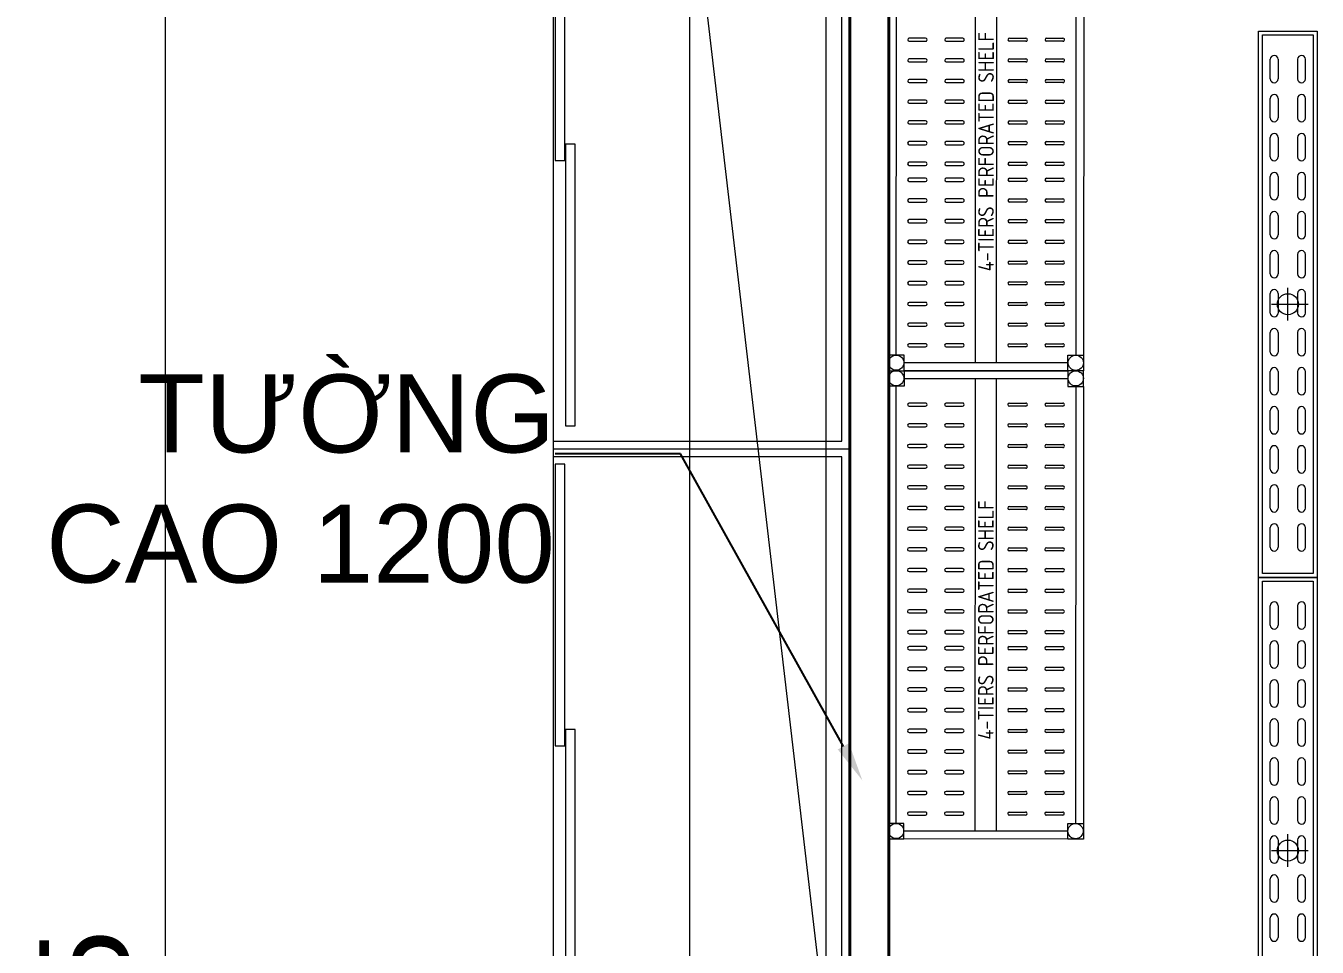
# Model space of a CAD drawing. Header units: millimetres. Extents: x 886808 to 1650903, y -1008069 to 230892.
# Drawn here: x 940357 to 943666, y -354784 to -352423 of the extents above; entities that cross this region are included whole.
import ezdxf
from ezdxf import colors
from ezdxf.entities.mleader import LeaderData, LeaderLine
from ezdxf.math import Vec2, Vec3

# ---------------------------------------------------------------- set-up
doc = ezdxf.new("R2010")
doc.units = ezdxf.units.MM
doc.layers.get('0').update_dxf_attribs({"lineweight": 0})
for name, color, linetype, lineweight in [('01- NET TUONG- 242', 242, 'Continuous', 40), ('A_Dim', 8, 'Continuous', 5), ('HACTH', 8, 'Continuous', 0), ('hatch', 250, 'Continuous', 0), ('I-FURN', 252, 'Continuous', 5)]:
    doc.layers.add(name, color=color, linetype=linetype, lineweight=lineweight)
doc.styles.add('ADP_HC_vni_HC', font='')
doc.styles.add('MtXpl_architxt_shx', font='architxt.shx')
doc.styles.add('TIÊU ĐỀ', font='arial.ttf', dxfattribs={"height": 230})
doc.styles.get('ADP_HC_vni_HC').set_extended_font_data('VNI-Helve-Condense')
doc.dimstyles.new('1-100', dxfattribs={"dimtxt": 230, "dimasz": 150, "dimexe": 150, "dimexo": 300, "dimgap": 90, "dimtad": 1, "dimdec": 0, "dimrnd": 5, "dimzin": 0, "dimtxsty": 'TIÊU ĐỀ', "dimblk": 'ARCHTICK', "dimcen": 100, "dimdle": 120, "dimclrd": 256, "dimclre": 256, "dimclrt": 2, "dimadec": 0, "dimazin": 0, "dimtfac": 1, "dimtdec": 0, "dimtix": 1, "dimtmove": 1, "dimatfit": 3, "dimldrblk": 'OPEN30', "dimfxl": 900, "dimtolj": 1, "dimtzin": 0, "dimlwd": 13, "dimlwe": 13, "dimarcsym": 1})

# ---------------------------------------------------------------- blocks, each defined once
blk = doc.blocks.new('BO TRI BEP')
at = {"layer": '01- NET TUONG- 242', "transparency": 33554636}
blk.add_lwpolyline([(7479.7, 21354.8), (7579.7, 21354.8), (7579.7, 27538.8), (7479.7, 27538.8)], close=True, dxfattribs=at)
blk = doc.blocks.new('A$C26DD556D')
at = {"layer": 'hatch', "transparency": 33554636, "extrusion": (0, 0, -1)}
for p, q in [((8598.8, 18177.9), (8598.8, 16678.1)), ((9358.8, 16678.1), (9358.8, 18177.9)), ((8598.8, 18157.9), (8598.8, 16698.1)), ((8603.8, 18139.7), (8603.8, 17417.5)), ((8628.8, 17417.5), (8628.8, 18139.7)), ((9338.8, 16698.1), (9338.8, 18157.9)), ((8655.7, 17459.5), (8630.7, 17459.5)), ((8630.7, 17459.5), (8630.7, 16737.4)), ((8655.7, 16737.4), (8655.7, 17459.5)), ((8603.8, 17417.5), (8628.8, 17417.5)), ((8630.7, 16737.4), (8655.7, 16737.4)), ((8598.8, 16698.1), (9338.8, 16698.1)), ((8598.8, 16678.1), (9358.8, 16678.1)), ((9358.8, 16677.7), (8598.8, 16677.7)), ((8598.8, 16677.7), (8598.8, 15177.9)), ((9338.8, 16657.7), (8598.8, 16657.7)), ((8598.8, 16657.7), (8598.8, 15197.9)), ((9338.8, 15197.9), (9338.8, 16657.7)), ((9358.8, 15177.9), (9358.8, 16677.7)), ((8628.8, 16639.4), (8603.8, 16639.4)), ((8603.8, 16639.4), (8603.8, 15917.3)), ((8628.8, 15917.3), (8628.8, 16639.4)), ((8655.7, 15959.3), (8630.7, 15959.3)), ((8630.7, 15959.3), (8630.7, 15237.2)), ((8655.7, 15237.2), (8655.7, 15959.3)), ((8603.8, 15917.3), (8628.8, 15917.3))]:
    blk.add_line(p, q, dxfattribs=at)
at = {"layer": 'hatch', "transparency": 33554636}
for p, q in [((8948.8, 18177.9), (8948.8, 15177.9)), ((8948.8, 18177.9), (9298.8, 15177.9)), ((9298.8, 15177.9), (9298.8, 18177.9)), ((9458.3, 16918.7), (9458.8, 18038.7)), ((9478.3, 16918.7), (9478.8, 18038.7)), ((9681.3, 16898.6), (9681.8, 18058.6)), ((9735.3, 16898.6), (9735.8, 18058.6)), ((9938.8, 18038.5), (9938.3, 16918.5)), ((9958.8, 18038.5), (9958.3, 16918.5)), ((10407, 16349), (10407, 17749)), ((10407, 17749), (10557, 17749)), ((10417, 16359), (10417, 17739)), ((10417, 17739), (10547, 17739)), ((10547, 17739), (10547, 16359)), ((10557, 17749), (10557, 16349)), ((9553.6, 17730.8), (9511.6, 17730.8)), ((9511.6, 17722.8), (9553.6, 17722.8)), ((9648.6, 17730.8), (9606.6, 17730.8)), ((9606.6, 17722.8), (9648.6, 17722.8)), ((9768.6, 17730.7), (9810.6, 17730.7)), ((9810.6, 17722.7), (9768.6, 17722.7)), ((9863.6, 17730.7), (9905.6, 17730.7)), ((9905.6, 17722.7), (9863.6, 17722.7)), ((9553.6, 17677.8), (9511.6, 17677.8)), ((9648.6, 17677.8), (9606.6, 17677.8)), ((9768.6, 17677.7), (9810.6, 17677.7)), ((9863.6, 17677.7), (9905.6, 17677.7)), ((10437, 17626.5), (10437, 17676.5)), ((10457, 17676.5), (10457, 17626.5)), ((10507, 17676.5), (10507, 17626.5)), ((10527, 17626.5), (10527, 17676.5)), ((9511.6, 17669.8), (9553.6, 17669.8)), ((9606.6, 17669.8), (9648.6, 17669.8)), ((9810.6, 17669.7), (9768.6, 17669.7)), ((9905.6, 17669.7), (9863.6, 17669.7)), ((9553.6, 17624.8), (9511.6, 17624.8)), ((9511.6, 17616.8), (9553.6, 17616.8)), ((9648.6, 17624.8), (9606.6, 17624.8)), ((9606.6, 17616.8), (9648.6, 17616.8)), ((9768.6, 17624.7), (9810.6, 17624.7)), ((9810.6, 17616.7), (9768.6, 17616.7)), ((9863.6, 17624.7), (9905.6, 17624.7)), ((9905.6, 17616.7), (9863.6, 17616.7)), ((10437, 17526.5), (10437, 17576.5)), ((10457, 17576.5), (10457, 17526.5)), ((10507, 17576.5), (10507, 17526.5)), ((10527, 17526.5), (10527, 17576.5)), ((9553.6, 17571.8), (9511.6, 17571.8)), ((9511.6, 17563.8), (9553.6, 17563.8)), ((9648.6, 17571.8), (9606.6, 17571.8)), ((9606.6, 17563.8), (9648.6, 17563.8)), ((9768.6, 17571.7), (9810.6, 17571.7)), ((9810.6, 17563.7), (9768.6, 17563.7)), ((9863.6, 17571.7), (9905.6, 17571.7)), ((9905.6, 17563.7), (9863.6, 17563.7)), ((9553.6, 17518.8), (9511.6, 17518.8)), ((9511.6, 17510.8), (9553.6, 17510.8)), ((9648.6, 17518.8), (9606.6, 17518.8)), ((9606.6, 17510.8), (9648.6, 17510.8)), ((9768.6, 17518.7), (9810.6, 17518.7)), ((9810.6, 17510.7), (9768.6, 17510.7)), ((9863.6, 17518.7), (9905.6, 17518.7)), ((9905.6, 17510.7), (9863.6, 17510.7)), ((10437, 17426.5), (10437, 17476.5)), ((10457, 17476.5), (10457, 17426.5)), ((10507, 17476.5), (10507, 17426.5)), ((10527, 17426.5), (10527, 17476.5)), ((9553.5, 17465.8), (9511.5, 17465.8)), ((9511.5, 17457.8), (9553.5, 17457.8)), ((9648.5, 17465.8), (9606.5, 17465.8)), ((9606.5, 17457.8), (9648.5, 17457.8)), ((9768.5, 17465.7), (9810.5, 17465.7)), ((9810.5, 17457.7), (9768.5, 17457.7)), ((9863.5, 17465.7), (9905.5, 17465.7)), ((9905.5, 17457.7), (9863.5, 17457.7)), ((9553.5, 17412.8), (9511.5, 17412.8)), ((9648.5, 17412.8), (9606.5, 17412.8)), ((9768.5, 17412.7), (9810.5, 17412.7)), ((9863.5, 17412.7), (9905.5, 17412.7)), ((9511.5, 17404.8), (9553.5, 17404.8)), ((9606.5, 17404.8), (9648.5, 17404.8)), ((9810.5, 17404.7), (9768.5, 17404.7)), ((9905.5, 17404.7), (9863.5, 17404.7)), ((10437, 17326.5), (10437, 17376.5)), ((10457, 17376.5), (10457, 17326.5)), ((10507, 17376.5), (10507, 17326.5)), ((10527, 17326.5), (10527, 17376.5)), ((9553.5, 17371.8), (9511.5, 17371.8)), ((9511.5, 17363.8), (9553.5, 17363.8)), ((9648.5, 17371.8), (9606.5, 17371.8)), ((9606.5, 17363.8), (9648.5, 17363.8)), ((9768.5, 17371.7), (9810.5, 17371.7)), ((9810.5, 17363.7), (9768.5, 17363.7)), ((9863.5, 17371.7), (9905.5, 17371.7)), ((9905.5, 17363.7), (9863.5, 17363.7)), ((9553.5, 17318.8), (9511.5, 17318.8)), ((9511.5, 17310.8), (9553.5, 17310.8)), ((9648.5, 17318.8), (9606.5, 17318.8)), ((9606.5, 17310.8), (9648.5, 17310.8)), ((9768.5, 17318.7), (9810.5, 17318.7)), ((9810.5, 17310.7), (9768.5, 17310.7)), ((9863.5, 17318.7), (9905.5, 17318.7)), ((9905.5, 17310.7), (9863.5, 17310.7)), ((10437, 17226.5), (10437, 17276.5)), ((10457, 17276.5), (10457, 17226.5)), ((10507, 17276.5), (10507, 17226.5)), ((10527, 17226.5), (10527, 17276.5)), ((9553.5, 17265.8), (9511.5, 17265.8)), ((9511.5, 17257.8), (9553.5, 17257.8)), ((9648.5, 17265.8), (9606.5, 17265.8)), ((9606.5, 17257.8), (9648.5, 17257.8)), ((9768.5, 17265.7), (9810.5, 17265.7)), ((9810.5, 17257.7), (9768.5, 17257.7)), ((9863.5, 17265.7), (9905.5, 17265.7)), ((9905.5, 17257.7), (9863.5, 17257.7)), ((9553.4, 17212.8), (9511.4, 17212.8)), ((9648.4, 17212.8), (9606.4, 17212.8)), ((9768.4, 17212.7), (9810.4, 17212.7)), ((9863.4, 17212.7), (9905.4, 17212.7)), ((9511.4, 17204.8), (9553.4, 17204.8)), ((9606.4, 17204.8), (9648.4, 17204.8)), ((9810.4, 17204.7), (9768.4, 17204.7)), ((9905.4, 17204.7), (9863.4, 17204.7)), ((10437, 17126.5), (10437, 17176.5)), ((10457, 17176.5), (10457, 17126.5)), ((10507, 17176.5), (10507, 17126.5)), ((10527, 17126.5), (10527, 17176.5)), ((9553.4, 17159.8), (9511.4, 17159.8)), ((9511.4, 17151.8), (9553.4, 17151.8)), ((9648.4, 17159.8), (9606.4, 17159.8)), ((9606.4, 17151.8), (9648.4, 17151.8)), ((9768.4, 17159.7), (9810.4, 17159.7)), ((9810.4, 17151.7), (9768.4, 17151.7)), ((9863.4, 17159.7), (9905.4, 17159.7)), ((9905.4, 17151.7), (9863.4, 17151.7)), ((9553.4, 17106.8), (9511.4, 17106.8)), ((9511.4, 17098.8), (9553.4, 17098.8)), ((9648.4, 17106.8), (9606.4, 17106.8)), ((9606.4, 17098.8), (9648.4, 17098.8)), ((9768.4, 17106.7), (9810.4, 17106.7)), ((9810.4, 17098.7), (9768.4, 17098.7)), ((9863.4, 17106.7), (9905.4, 17106.7)), ((9905.4, 17098.7), (9863.4, 17098.7)), ((10482, 17007.3), (10482, 17090.7)), ((9553.4, 17053.8), (9511.4, 17053.8)), ((9511.4, 17045.8), (9553.4, 17045.8)), ((9648.4, 17053.8), (9606.4, 17053.8)), ((9606.4, 17045.8), (9648.4, 17045.8)), ((9768.4, 17053.7), (9810.4, 17053.7)), ((9810.4, 17045.7), (9768.4, 17045.7)), ((9863.4, 17053.7), (9905.4, 17053.7)), ((9905.4, 17045.7), (9863.4, 17045.7)), ((10437, 17026.5), (10437, 17076.5)), ((10440.3, 17049), (10533.7, 17049)), ((10457, 17076.5), (10457, 17026.5)), ((10507, 17076.5), (10507, 17026.5)), ((10527, 17026.5), (10527, 17076.5)), ((9553.4, 17000.8), (9511.4, 17000.8)), ((9511.4, 16992.8), (9553.4, 16992.8)), ((9648.4, 17000.8), (9606.4, 17000.8)), ((9606.4, 16992.8), (9648.4, 16992.8)), ((9768.4, 17000.7), (9810.4, 17000.7)), ((9810.4, 16992.7), (9768.4, 16992.7)), ((9863.4, 17000.7), (9905.4, 17000.7)), ((9905.4, 16992.7), (9863.4, 16992.7)), ((9553.3, 16947.8), (9511.3, 16947.8)), ((9648.3, 16947.8), (9606.3, 16947.8)), ((9768.3, 16947.7), (9810.3, 16947.7)), ((9863.3, 16947.7), (9905.3, 16947.7)), ((10437, 16926.5), (10437, 16976.5)), ((10457, 16976.5), (10457, 16926.5)), ((10507, 16976.5), (10507, 16926.5)), ((10527, 16926.5), (10527, 16976.5)), ((9458.3, 16918.7), (9458.3, 16918.7)), ((9458.3, 16918.7), (9458.3, 16878.7)), ((9498.3, 16918.7), (9458.3, 16918.7)), ((9458.3, 16918.7), (9458.3, 16918.7)), ((9458.3, 16918.7), (9458.3, 16878.7)), ((9498.3, 16878.7), (9498.3, 16918.7)), ((9498.3, 16918.7), (9498.3, 16918.7)), ((9511.3, 16939.8), (9553.3, 16939.8)), ((9606.3, 16939.8), (9648.3, 16939.8)), ((9810.3, 16939.7), (9768.3, 16939.7)), ((9905.3, 16939.7), (9863.3, 16939.7)), ((9918.3, 16918.5), (9958.3, 16918.5)), ((9918.3, 16878.5), (9918.3, 16918.5)), ((9918.3, 16918.5), (9918.3, 16918.5)), ((9918.3, 16918.5), (9918.3, 16918.5)), ((9918.3, 16918.5), (9958.3, 16918.5)), ((9958.3, 16918.5), (9958.3, 16878.5)), ((9958.3, 16918.5), (9958.3, 16878.5)), ((9458.3, 16838.7), (9458.3, 16878.7)), ((9458.3, 16878.7), (9498.3, 16878.7)), ((9458.3, 16838.7), (9458.3, 16878.7)), ((9458.3, 16878.7), (9498.3, 16878.7)), ((9918.3, 16898.5), (9498.3, 16898.7)), ((9498.3, 16878.7), (9918.3, 16878.5)), ((9498.3, 16878.7), (9498.3, 16838.7)), ((9918.3, 16878.5), (9498.3, 16878.7)), ((9735.3, 16898.6), (9681.3, 16898.6)), ((9958.3, 16878.5), (9918.3, 16878.5)), ((9918.3, 16878.5), (9918.3, 16838.5)), ((9958.3, 16878.5), (9918.3, 16878.5)), ((9958.3, 16838.5), (9958.3, 16878.5)), ((9958.3, 16838.5), (9958.3, 16878.5)), ((9498.3, 16858.7), (9918.3, 16858.5)), ((9680.9, 15698.6), (9681.3, 16858.6)), ((9681.3, 16858.6), (9735.3, 16858.6)), ((9734.9, 15698.6), (9735.3, 16858.6)), ((10437, 16826.5), (10437, 16876.5)), ((10457, 16876.5), (10457, 16826.5)), ((10507, 16876.5), (10507, 16826.5)), ((10527, 16826.5), (10527, 16876.5)), ((9457.9, 15718.7), (9458.3, 16838.7)), ((9458.3, 16838.7), (9458.3, 16838.7)), ((9498.3, 16838.7), (9458.3, 16838.7)), ((9458.3, 16838.7), (9458.3, 16838.7)), ((9477.9, 15718.7), (9478.3, 16838.7)), ((9498.3, 16838.7), (9498.3, 16838.7)), ((9918.3, 16838.5), (9958.3, 16838.5)), ((9918.3, 16838.5), (9918.3, 16838.5)), ((9918.3, 16838.5), (9918.3, 16838.5)), ((9918.3, 16838.5), (9958.3, 16838.5)), ((9938.3, 16838.5), (9937.9, 15718.5)), ((9958.3, 16838.5), (9957.9, 15718.5)), ((9553.3, 16795.8), (9511.3, 16795.8)), ((9511.3, 16787.8), (9553.3, 16787.8)), ((9648.3, 16795.8), (9606.3, 16795.8)), ((9606.3, 16787.8), (9648.3, 16787.8)), ((9768.3, 16795.7), (9810.3, 16795.7)), ((9810.3, 16787.7), (9768.3, 16787.7)), ((9863.3, 16795.7), (9905.3, 16795.7)), ((9905.3, 16787.7), (9863.3, 16787.7)), ((10437, 16726.5), (10437, 16776.5)), ((10457, 16776.5), (10457, 16726.5)), ((10507, 16776.5), (10507, 16726.5)), ((10527, 16726.5), (10527, 16776.5)), ((9553.3, 16742.8), (9511.3, 16742.8)), ((9511.3, 16734.8), (9553.3, 16734.8)), ((9648.3, 16742.8), (9606.3, 16742.8)), ((9606.3, 16734.8), (9648.3, 16734.8)), ((9768.3, 16742.7), (9810.3, 16742.7)), ((9810.3, 16734.7), (9768.3, 16734.7)), ((9863.3, 16742.7), (9905.3, 16742.7)), ((9905.3, 16734.7), (9863.3, 16734.7)), ((9553.2, 16689.8), (9511.2, 16689.8)), ((9511.2, 16681.8), (9553.2, 16681.8)), ((9648.2, 16689.8), (9606.2, 16689.8)), ((9606.2, 16681.8), (9648.2, 16681.8)), ((9768.2, 16689.7), (9810.2, 16689.7)), ((9810.2, 16681.7), (9768.2, 16681.7)), ((9863.2, 16689.7), (9905.2, 16689.7)), ((9905.2, 16681.7), (9863.2, 16681.7)), ((10437, 16626.5), (10437, 16676.5)), ((10457, 16676.5), (10457, 16626.5)), ((10507, 16676.5), (10507, 16626.5)), ((10527, 16626.5), (10527, 16676.5)), ((9553.2, 16636.8), (9511.2, 16636.8)), ((9511.2, 16628.8), (9553.2, 16628.8)), ((9648.2, 16636.8), (9606.2, 16636.8)), ((9606.2, 16628.8), (9648.2, 16628.8)), ((9768.2, 16636.7), (9810.2, 16636.7)), ((9810.2, 16628.7), (9768.2, 16628.7)), ((9863.2, 16636.7), (9905.2, 16636.7)), ((9905.2, 16628.7), (9863.2, 16628.7)), ((9553.2, 16583.8), (9511.2, 16583.8)), ((9648.2, 16583.8), (9606.2, 16583.8)), ((9768.2, 16583.7), (9810.2, 16583.7)), ((9863.2, 16583.7), (9905.2, 16583.7)), ((9511.2, 16575.8), (9553.2, 16575.8)), ((9606.2, 16575.8), (9648.2, 16575.8)), ((9810.2, 16575.7), (9768.2, 16575.7)), ((9905.2, 16575.7), (9863.2, 16575.7)), ((10437, 16526.5), (10437, 16576.5)), ((10457, 16576.5), (10457, 16526.5)), ((10507, 16576.5), (10507, 16526.5)), ((10527, 16526.5), (10527, 16576.5)), ((9553.2, 16530.8), (9511.2, 16530.8)), ((9511.2, 16522.8), (9553.2, 16522.8)), ((9648.2, 16530.8), (9606.2, 16530.8)), ((9606.2, 16522.8), (9648.2, 16522.8)), ((9768.2, 16530.7), (9810.2, 16530.7)), ((9810.2, 16522.7), (9768.2, 16522.7)), ((9863.2, 16530.7), (9905.2, 16530.7)), ((9905.2, 16522.7), (9863.2, 16522.7)), ((9553.2, 16477.8), (9511.2, 16477.8)), ((9511.2, 16469.8), (9553.2, 16469.8)), ((9648.2, 16477.8), (9606.2, 16477.8)), ((9606.2, 16469.8), (9648.2, 16469.8)), ((9768.2, 16477.7), (9810.2, 16477.7)), ((9810.2, 16469.7), (9768.2, 16469.7)), ((9863.2, 16477.7), (9905.2, 16477.7)), ((9905.2, 16469.7), (9863.2, 16469.7)), ((10437, 16426.5), (10437, 16476.5)), ((10457, 16476.5), (10457, 16426.5)), ((10507, 16476.5), (10507, 16426.5)), ((10527, 16426.5), (10527, 16476.5)), ((9553.1, 16424.8), (9511.1, 16424.8)), ((9511.1, 16416.8), (9553.1, 16416.8)), ((9648.1, 16424.8), (9606.1, 16424.8)), ((9606.1, 16416.8), (9648.1, 16416.8)), ((9768.1, 16424.7), (9810.1, 16424.7)), ((9810.1, 16416.7), (9768.1, 16416.7)), ((9863.1, 16424.7), (9905.1, 16424.7)), ((9905.1, 16416.7), (9863.1, 16416.7)), ((9553.1, 16371.8), (9511.1, 16371.8)), ((9511.1, 16363.8), (9553.1, 16363.8)), ((9648.1, 16371.8), (9606.1, 16371.8)), ((9606.1, 16363.8), (9648.1, 16363.8)), ((9768.1, 16371.7), (9810.1, 16371.7)), ((9810.1, 16363.7), (9768.1, 16363.7)), ((9863.1, 16371.7), (9905.1, 16371.7)), ((9905.1, 16363.7), (9863.1, 16363.7)), ((10547, 16359), (10417, 16359)), ((9553.1, 16318.8), (9511.1, 16318.8)), ((9648.1, 16318.8), (9606.1, 16318.8)), ((9768.1, 16318.7), (9810.1, 16318.7)), ((9863.1, 16318.7), (9905.1, 16318.7)), ((10407, 14949), (10407, 16349)), ((10407, 16349), (10557, 16349)), ((10557, 16349), (10407, 16349)), ((10417, 14959), (10417, 16339)), ((10417, 16339), (10547, 16339)), ((10547, 16339), (10547, 14959)), ((10557, 16349), (10557, 14949)), ((9511.1, 16310.8), (9553.1, 16310.8)), ((9606.1, 16310.8), (9648.1, 16310.8)), ((9810.1, 16310.7), (9768.1, 16310.7)), ((9905.1, 16310.7), (9863.1, 16310.7)), ((9553.1, 16265.8), (9511.1, 16265.8)), ((9511.1, 16257.8), (9553.1, 16257.8)), ((9648.1, 16265.8), (9606.1, 16265.8)), ((9606.1, 16257.8), (9648.1, 16257.8)), ((9768.1, 16265.7), (9810.1, 16265.7)), ((9810.1, 16257.7), (9768.1, 16257.7)), ((9863.1, 16265.7), (9905.1, 16265.7)), ((9905.1, 16257.7), (9863.1, 16257.7)), ((10437, 16226.5), (10437, 16276.5)), ((10457, 16276.5), (10457, 16226.5)), ((10507, 16276.5), (10507, 16226.5)), ((10527, 16226.5), (10527, 16276.5)), ((9553.1, 16212.8), (9511.1, 16212.8)), ((9511.1, 16204.8), (9553.1, 16204.8)), ((9648.1, 16212.8), (9606.1, 16212.8)), ((9606.1, 16204.8), (9648.1, 16204.8)), ((9768.1, 16212.7), (9810.1, 16212.7)), ((9810.1, 16204.7), (9768.1, 16204.7)), ((9863.1, 16212.7), (9905.1, 16212.7)), ((9905.1, 16204.7), (9863.1, 16204.7)), ((9553, 16171.8), (9511, 16171.8)), ((9511, 16163.8), (9553, 16163.8)), ((9648, 16171.8), (9606, 16171.8)), ((9606, 16163.8), (9648, 16163.8)), ((9768, 16171.7), (9810, 16171.7)), ((9810, 16163.7), (9768, 16163.7)), ((9863, 16171.7), (9905, 16171.7)), ((9905, 16163.7), (9863, 16163.7)), ((10437, 16126.5), (10437, 16176.5)), ((10457, 16176.5), (10457, 16126.5)), ((10507, 16176.5), (10507, 16126.5)), ((10527, 16126.5), (10527, 16176.5)), ((9553, 16118.8), (9511, 16118.8)), ((9648, 16118.8), (9606, 16118.8)), ((9768, 16118.7), (9810, 16118.7)), ((9863, 16118.7), (9905, 16118.7)), ((9511, 16110.8), (9553, 16110.8)), ((9606, 16110.8), (9648, 16110.8)), ((9810, 16110.7), (9768, 16110.7)), ((9905, 16110.7), (9863, 16110.7)), ((9553, 16065.8), (9511, 16065.8)), ((9511, 16057.8), (9553, 16057.8)), ((9648, 16065.8), (9606, 16065.8)), ((9606, 16057.8), (9648, 16057.8)), ((9768, 16065.7), (9810, 16065.7)), ((9810, 16057.7), (9768, 16057.7)), ((9863, 16065.7), (9905, 16065.7)), ((9905, 16057.7), (9863, 16057.7)), ((10437, 16026.5), (10437, 16076.5)), ((10457, 16076.5), (10457, 16026.5)), ((10507, 16076.5), (10507, 16026.5)), ((10527, 16026.5), (10527, 16076.5)), ((9553, 16012.8), (9511, 16012.8)), ((9511, 16004.8), (9553, 16004.8)), ((9648, 16012.8), (9606, 16012.8)), ((9606, 16004.8), (9648, 16004.8)), ((9768, 16012.7), (9810, 16012.7)), ((9810, 16004.7), (9768, 16004.7)), ((9863, 16012.7), (9905, 16012.7)), ((9905, 16004.7), (9863, 16004.7)), ((9553, 15959.8), (9511, 15959.8)), ((9648, 15959.8), (9606, 15959.8)), ((9768, 15959.7), (9810, 15959.7)), ((9863, 15959.7), (9905, 15959.7)), ((10437, 15926.5), (10437, 15976.5)), ((10457, 15976.5), (10457, 15926.5)), ((10507, 15976.5), (10507, 15926.5)), ((10527, 15926.5), (10527, 15976.5)), ((9511, 15951.8), (9553, 15951.8)), ((9606, 15951.8), (9648, 15951.8)), ((9810, 15951.7), (9768, 15951.7)), ((9905, 15951.7), (9863, 15951.7)), ((9552.9, 15906.8), (9510.9, 15906.8)), ((9510.9, 15898.8), (9552.9, 15898.8)), ((9647.9, 15906.8), (9605.9, 15906.8)), ((9605.9, 15898.8), (9647.9, 15898.8)), ((9767.9, 15906.7), (9809.9, 15906.7)), ((9809.9, 15898.7), (9767.9, 15898.7)), ((9862.9, 15906.7), (9904.9, 15906.7)), ((9904.9, 15898.7), (9862.9, 15898.7)), ((9552.9, 15853.8), (9510.9, 15853.8)), ((9647.9, 15853.8), (9605.9, 15853.8)), ((9767.9, 15853.7), (9809.9, 15853.7)), ((9862.9, 15853.7), (9904.9, 15853.7)), ((10437, 15826.5), (10437, 15876.5)), ((10457, 15876.5), (10457, 15826.5)), ((10507, 15876.5), (10507, 15826.5)), ((10527, 15826.5), (10527, 15876.5)), ((9510.9, 15845.8), (9552.9, 15845.8)), ((9605.9, 15845.8), (9647.9, 15845.8)), ((9809.9, 15845.7), (9767.9, 15845.7)), ((9904.9, 15845.7), (9862.9, 15845.7)), ((9552.9, 15800.8), (9510.9, 15800.8)), ((9510.9, 15792.8), (9552.9, 15792.8)), ((9647.9, 15800.8), (9605.9, 15800.8)), ((9605.9, 15792.8), (9647.9, 15792.8)), ((9767.9, 15800.7), (9809.9, 15800.7)), ((9809.9, 15792.7), (9767.9, 15792.7)), ((9862.9, 15800.7), (9904.9, 15800.7)), ((9904.9, 15792.7), (9862.9, 15792.7)), ((10437, 15726.5), (10437, 15776.5)), ((10457, 15776.5), (10457, 15726.5)), ((10507, 15776.5), (10507, 15726.5)), ((10527, 15726.5), (10527, 15776.5)), ((9552.9, 15747.8), (9510.9, 15747.8)), ((9510.9, 15739.8), (9552.9, 15739.8)), ((9647.9, 15747.8), (9605.9, 15747.8)), ((9605.9, 15739.8), (9647.9, 15739.8)), ((9767.9, 15747.7), (9809.9, 15747.7)), ((9809.9, 15739.7), (9767.9, 15739.7)), ((9862.9, 15747.7), (9904.9, 15747.7)), ((9904.9, 15739.7), (9862.9, 15739.7)), ((9457.9, 15718.7), (9457.8, 15678.7)), ((9457.9, 15718.7), (9457.8, 15678.7)), ((9457.9, 15718.7), (9457.9, 15718.7)), ((9497.9, 15718.7), (9457.9, 15718.7)), ((9457.9, 15718.7), (9457.9, 15718.7)), ((9497.8, 15678.7), (9497.9, 15718.7)), ((9497.9, 15718.7), (9497.9, 15718.7)), ((9917.9, 15698.5), (9497.9, 15698.7)), ((9734.9, 15698.6), (9680.9, 15698.6)), ((9917.8, 15678.5), (9917.9, 15718.5)), ((9917.9, 15718.5), (9957.9, 15718.5)), ((9917.9, 15718.5), (9917.9, 15718.5)), ((9917.9, 15718.5), (9917.9, 15718.5)), ((9917.9, 15718.5), (9957.9, 15718.5)), ((9957.9, 15718.5), (9957.8, 15678.5)), ((9957.9, 15718.5), (9957.8, 15678.5)), ((10482, 15607.3), (10482, 15690.7)), ((9457.8, 15678.7), (9497.8, 15678.7)), ((9917.8, 15678.5), (9497.8, 15678.7)), ((9957.8, 15678.5), (9917.8, 15678.5)), ((10437, 15626.5), (10437, 15676.5)), ((10457, 15676.5), (10457, 15626.5)), ((10507, 15676.5), (10507, 15626.5)), ((10527, 15626.5), (10527, 15676.5)), ((10440.3, 15649), (10533.7, 15649)), ((10437, 15526.5), (10437, 15576.5)), ((10457, 15576.5), (10457, 15526.5)), ((10507, 15576.5), (10507, 15526.5)), ((10527, 15526.5), (10527, 15576.5)), ((10437, 15426.5), (10437, 15476.5)), ((10457, 15476.5), (10457, 15426.5)), ((10507, 15476.5), (10507, 15426.5)), ((10527, 15426.5), (10527, 15476.5))]:
    blk.add_line(p, q, dxfattribs=at)
for centre, radius in [((10482, 17049), 27), ((9478.3, 16899.2), 19.5), ((9938.3, 16899), 19.5), ((9478.3, 16859.2), 19.5), ((9938.3, 16859), 19.5), ((9477.9, 15699.2), 19.5), ((9937.9, 15699), 19.5), ((10482, 15649), 27)]:
    blk.add_circle(centre, radius, dxfattribs=at)
for centre, radius, start, end in [((9511.6, 17726.8), 4, 89.9777, 269.9777), ((9553.6, 17726.8), 4, 269.9777, 89.9777), ((9606.6, 17726.8), 4, 89.9777, 269.9777), ((9648.6, 17726.8), 4, 269.9777, 89.9777), ((9768.6, 17726.7), 4, 89.9777, 269.9777), ((9810.6, 17726.7), 4, 269.9777, 89.9777), ((9863.6, 17726.7), 4, 89.9777, 269.9777), ((9905.6, 17726.7), 4, 269.9777, 89.9777), ((9511.6, 17673.8), 4, 89.9777, 269.9777), ((9553.6, 17673.8), 4, 269.9777, 89.9777), ((9606.6, 17673.8), 4, 89.9777, 269.9777), ((9648.6, 17673.8), 4, 269.9777, 89.9777), ((9768.6, 17673.7), 4, 89.9777, 269.9777), ((9810.6, 17673.7), 4, 269.9777, 89.9777), ((9863.6, 17673.7), 4, 89.9777, 269.9777), ((9905.6, 17673.7), 4, 269.9777, 89.9777), ((10447, 17676.5), 10, 0, 180), ((10517, 17676.5), 10, 0, 180), ((9511.6, 17620.8), 4, 89.9777, 269.9777), ((9553.6, 17620.8), 4, 269.9777, 89.9777), ((9606.6, 17620.8), 4, 89.9777, 269.9777), ((9648.6, 17620.8), 4, 269.9777, 89.9777), ((9768.6, 17620.7), 4, 89.9777, 269.9777), ((9810.6, 17620.7), 4, 269.9777, 89.9777), ((9863.6, 17620.7), 4, 89.9777, 269.9777), ((9905.6, 17620.7), 4, 269.9777, 89.9777), ((10447, 17626.5), 10, 180, 0), ((10517, 17626.5), 10, 180, 0), ((10447, 17576.5), 10, 0, 180), ((10517, 17576.5), 10, 0, 180), ((9511.6, 17567.8), 4, 89.9777, 269.9777), ((9553.6, 17567.8), 4, 269.9777, 89.9777), ((9606.6, 17567.8), 4, 89.9777, 269.9777), ((9648.6, 17567.8), 4, 269.9777, 89.9777), ((9768.6, 17567.7), 4, 89.9777, 269.9777), ((9810.6, 17567.7), 4, 269.9777, 89.9777), ((9863.6, 17567.7), 4, 89.9777, 269.9777), ((9905.6, 17567.7), 4, 269.9777, 89.9777), ((9511.6, 17514.8), 4, 89.9777, 269.9777), ((9553.6, 17514.8), 4, 269.9777, 89.9777), ((9606.6, 17514.8), 4, 89.9777, 269.9777), ((9648.6, 17514.8), 4, 269.9777, 89.9777), ((9768.6, 17514.7), 4, 89.9777, 269.9777), ((9810.6, 17514.7), 4, 269.9777, 89.9777), ((9863.6, 17514.7), 4, 89.9777, 269.9777), ((9905.6, 17514.7), 4, 269.9777, 89.9777), ((10447, 17526.5), 10, 180, 0), ((10517, 17526.5), 10, 180, 0), ((10447, 17476.5), 10, 0, 180), ((10517, 17476.5), 10, 0, 180), ((9511.5, 17461.8), 4, 89.9777, 269.9777), ((9553.5, 17461.8), 4, 269.9777, 89.9777), ((9606.5, 17461.8), 4, 89.9777, 269.9777), ((9648.5, 17461.8), 4, 269.9777, 89.9777), ((9768.5, 17461.7), 4, 89.9777, 269.9777), ((9810.5, 17461.7), 4, 269.9777, 89.9777), ((9863.5, 17461.7), 4, 89.9777, 269.9777), ((9905.5, 17461.7), 4, 269.9777, 89.9777), ((9511.5, 17408.8), 4, 89.9777, 269.9777), ((9553.5, 17408.8), 4, 269.9777, 89.9777), ((9606.5, 17408.8), 4, 89.9777, 269.9777), ((9648.5, 17408.8), 4, 269.9777, 89.9777), ((9768.5, 17408.7), 4, 89.9777, 269.9777), ((9810.5, 17408.7), 4, 269.9777, 89.9777), ((9863.5, 17408.7), 4, 89.9777, 269.9777), ((9905.5, 17408.7), 4, 269.9777, 89.9777), ((10447, 17426.5), 10, 180, 0), ((10517, 17426.5), 10, 180, 0), ((10447, 17376.5), 10, 0, 180), ((10517, 17376.5), 10, 0, 180), ((9511.5, 17367.8), 4, 89.9777, 269.9777), ((9553.5, 17367.8), 4, 269.9777, 89.9777), ((9606.5, 17367.8), 4, 89.9777, 269.9777), ((9648.5, 17367.8), 4, 269.9777, 89.9777), ((9768.5, 17367.7), 4, 89.9777, 269.9777), ((9810.5, 17367.7), 4, 269.9777, 89.9777), ((9863.5, 17367.7), 4, 89.9777, 269.9777), ((9905.5, 17367.7), 4, 269.9777, 89.9777), ((9511.5, 17314.8), 4, 89.9777, 269.9777), ((9553.5, 17314.8), 4, 269.9777, 89.9777), ((9606.5, 17314.8), 4, 89.9777, 269.9777), ((9648.5, 17314.8), 4, 269.9777, 89.9777), ((9768.5, 17314.7), 4, 89.9777, 269.9777), ((9810.5, 17314.7), 4, 269.9777, 89.9777), ((9863.5, 17314.7), 4, 89.9777, 269.9777), ((9905.5, 17314.7), 4, 269.9777, 89.9777), ((10447, 17326.5), 10, 180, 0), ((10517, 17326.5), 10, 180, 0), ((10447, 17276.5), 10, 0, 180), ((10517, 17276.5), 10, 0, 180), ((9511.5, 17261.8), 4, 89.9777, 269.9777), ((9553.5, 17261.8), 4, 269.9777, 89.9777), ((9606.5, 17261.8), 4, 89.9777, 269.9777), ((9648.5, 17261.8), 4, 269.9777, 89.9777), ((9768.5, 17261.7), 4, 89.9777, 269.9777), ((9810.5, 17261.7), 4, 269.9777, 89.9777), ((9863.5, 17261.7), 4, 89.9777, 269.9777), ((9905.5, 17261.7), 4, 269.9777, 89.9777), ((9511.4, 17208.8), 4, 89.9777, 269.9777), ((9553.4, 17208.8), 4, 269.9777, 89.9777), ((9606.4, 17208.8), 4, 89.9777, 269.9777), ((9648.4, 17208.8), 4, 269.9777, 89.9777), ((9768.4, 17208.7), 4, 89.9777, 269.9777), ((9810.4, 17208.7), 4, 269.9777, 89.9777), ((9863.4, 17208.7), 4, 89.9777, 269.9777), ((9905.4, 17208.7), 4, 269.9777, 89.9777), ((10447, 17226.5), 10, 180, 0), ((10517, 17226.5), 10, 180, 0), ((10447, 17176.5), 10, 0, 180), ((10517, 17176.5), 10, 0, 180), ((9511.4, 17155.8), 4, 89.9777, 269.9777), ((9553.4, 17155.8), 4, 269.9777, 89.9777), ((9606.4, 17155.8), 4, 89.9777, 269.9777), ((9648.4, 17155.8), 4, 269.9777, 89.9777), ((9768.4, 17155.7), 4, 89.9777, 269.9777), ((9810.4, 17155.7), 4, 269.9777, 89.9777), ((9863.4, 17155.7), 4, 89.9777, 269.9777), ((9905.4, 17155.7), 4, 269.9777, 89.9777), ((10447, 17126.5), 10, 180, 0), ((10517, 17126.5), 10, 180, 0), ((9511.4, 17102.8), 4, 89.9777, 269.9777), ((9553.4, 17102.8), 4, 269.9777, 89.9777), ((9606.4, 17102.8), 4, 89.9777, 269.9777), ((9648.4, 17102.8), 4, 269.9777, 89.9777), ((9768.4, 17102.7), 4, 89.9777, 269.9777), ((9810.4, 17102.7), 4, 269.9777, 89.9777), ((9863.4, 17102.7), 4, 89.9777, 269.9777), ((9905.4, 17102.7), 4, 269.9777, 89.9777), ((10447, 17076.5), 10, 0, 180), ((10517, 17076.5), 10, 0, 180), ((9511.4, 17049.8), 4, 89.9777, 269.9777), ((9553.4, 17049.8), 4, 269.9777, 89.9777), ((9606.4, 17049.8), 4, 89.9777, 269.9777), ((9648.4, 17049.8), 4, 269.9777, 89.9777), ((9768.4, 17049.7), 4, 89.9777, 269.9777), ((9810.4, 17049.7), 4, 269.9777, 89.9777), ((9863.4, 17049.7), 4, 89.9777, 269.9777), ((9905.4, 17049.7), 4, 269.9777, 89.9777), ((10447, 17026.5), 10, 180, 0), ((10517, 17026.5), 10, 180, 0), ((9511.4, 16996.8), 4, 89.9777, 269.9777), ((9553.4, 16996.8), 4, 269.9777, 89.9777), ((9606.4, 16996.8), 4, 89.9777, 269.9777), ((9648.4, 16996.8), 4, 269.9777, 89.9777), ((9768.4, 16996.7), 4, 89.9777, 269.9777), ((9810.4, 16996.7), 4, 269.9777, 89.9777), ((9863.4, 16996.7), 4, 89.9777, 269.9777), ((9905.4, 16996.7), 4, 269.9777, 89.9777), ((10447, 16976.5), 10, 0, 180), ((10517, 16976.5), 10, 0, 180), ((9511.3, 16943.8), 4, 89.9777, 269.9777), ((9553.3, 16943.8), 4, 269.9777, 89.9777), ((9606.3, 16943.8), 4, 89.9777, 269.9777), ((9648.3, 16943.8), 4, 269.9777, 89.9777), ((9768.3, 16943.7), 4, 89.9777, 269.9777), ((9810.3, 16943.7), 4, 269.9777, 89.9777), ((9863.3, 16943.7), 4, 89.9777, 269.9777), ((9905.3, 16943.7), 4, 269.9777, 89.9777), ((10447, 16926.5), 10, 180, 0), ((10517, 16926.5), 10, 180, 0), ((10447, 16876.5), 10, 0, 180), ((10517, 16876.5), 10, 0, 180), ((10447, 16826.5), 10, 180, 0), ((10517, 16826.5), 10, 180, 0), ((9511.3, 16791.8), 4, 89.9777, 269.9777), ((9553.3, 16791.8), 4, 269.9777, 89.9777), ((9606.3, 16791.8), 4, 89.9777, 269.9777), ((9648.3, 16791.8), 4, 269.9777, 89.9777), ((9768.3, 16791.7), 4, 89.9777, 269.9777), ((9810.3, 16791.7), 4, 269.9777, 89.9777), ((9863.3, 16791.7), 4, 89.9777, 269.9777), ((9905.3, 16791.7), 4, 269.9777, 89.9777), ((10447, 16776.5), 10, 0, 180), ((10517, 16776.5), 10, 0, 180), ((9511.3, 16738.8), 4, 89.9777, 269.9777), ((9553.3, 16738.8), 4, 269.9777, 89.9777), ((9606.3, 16738.8), 4, 89.9777, 269.9777), ((9648.3, 16738.8), 4, 269.9777, 89.9777), ((9768.3, 16738.7), 4, 89.9777, 269.9777), ((9810.3, 16738.7), 4, 269.9777, 89.9777), ((9863.3, 16738.7), 4, 89.9777, 269.9777), ((9905.3, 16738.7), 4, 269.9777, 89.9777), ((10447, 16726.5), 10, 180, 0), ((10517, 16726.5), 10, 180, 0), ((9511.2, 16685.8), 4, 89.9777, 269.9777), ((9553.2, 16685.8), 4, 269.9777, 89.9777), ((9606.2, 16685.8), 4, 89.9777, 269.9777), ((9648.2, 16685.8), 4, 269.9777, 89.9777), ((9768.2, 16685.7), 4, 89.9777, 269.9777), ((9810.2, 16685.7), 4, 269.9777, 89.9777), ((9863.2, 16685.7), 4, 89.9777, 269.9777), ((9905.2, 16685.7), 4, 269.9777, 89.9777), ((10447, 16676.5), 10, 0, 180), ((10517, 16676.5), 10, 0, 180), ((9511.2, 16632.8), 4, 89.9777, 269.9777), ((9553.2, 16632.8), 4, 269.9777, 89.9777), ((9606.2, 16632.8), 4, 89.9777, 269.9777), ((9648.2, 16632.8), 4, 269.9777, 89.9777), ((9768.2, 16632.7), 4, 89.9777, 269.9777), ((9810.2, 16632.7), 4, 269.9777, 89.9777), ((9863.2, 16632.7), 4, 89.9777, 269.9777), ((9905.2, 16632.7), 4, 269.9777, 89.9777), ((10447, 16626.5), 10, 180, 0), ((10517, 16626.5), 10, 180, 0), ((9511.2, 16579.8), 4, 89.9777, 269.9777), ((9553.2, 16579.8), 4, 269.9777, 89.9777), ((9606.2, 16579.8), 4, 89.9777, 269.9777), ((9648.2, 16579.8), 4, 269.9777, 89.9777), ((9768.2, 16579.7), 4, 89.9777, 269.9777), ((9810.2, 16579.7), 4, 269.9777, 89.9777), ((9863.2, 16579.7), 4, 89.9777, 269.9777), ((9905.2, 16579.7), 4, 269.9777, 89.9777), ((10447, 16576.5), 10, 0, 180), ((10517, 16576.5), 10, 0, 180), ((9511.2, 16526.8), 4, 89.9777, 269.9777), ((9553.2, 16526.8), 4, 269.9777, 89.9777), ((9606.2, 16526.8), 4, 89.9777, 269.9777), ((9648.2, 16526.8), 4, 269.9777, 89.9777), ((9768.2, 16526.7), 4, 89.9777, 269.9777), ((9810.2, 16526.7), 4, 269.9777, 89.9777), ((9863.2, 16526.7), 4, 89.9777, 269.9777), ((9905.2, 16526.7), 4, 269.9777, 89.9777), ((10447, 16526.5), 10, 180, 0), ((10517, 16526.5), 10, 180, 0), ((10447, 16476.5), 10, 0, 180), ((10517, 16476.5), 10, 0, 180), ((9511.2, 16473.8), 4, 89.9777, 269.9777), ((9553.2, 16473.8), 4, 269.9777, 89.9777), ((9606.2, 16473.8), 4, 89.9777, 269.9777), ((9648.2, 16473.8), 4, 269.9777, 89.9777), ((9768.2, 16473.7), 4, 89.9777, 269.9777), ((9810.2, 16473.7), 4, 269.9777, 89.9777), ((9863.2, 16473.7), 4, 89.9777, 269.9777), ((9905.2, 16473.7), 4, 269.9777, 89.9777), ((9511.1, 16420.8), 4, 89.9777, 269.9777), ((9553.1, 16420.8), 4, 269.9777, 89.9777), ((9606.1, 16420.8), 4, 89.9777, 269.9777), ((9648.1, 16420.8), 4, 269.9777, 89.9777), ((9768.1, 16420.7), 4, 89.9777, 269.9777), ((9810.1, 16420.7), 4, 269.9777, 89.9777), ((9863.1, 16420.7), 4, 89.9777, 269.9777), ((9905.1, 16420.7), 4, 269.9777, 89.9777), ((10447, 16426.5), 10, 180, 0), ((10517, 16426.5), 10, 180, 0), ((9511.1, 16367.8), 4, 89.9777, 269.9777), ((9553.1, 16367.8), 4, 269.9777, 89.9777), ((9606.1, 16367.8), 4, 89.9777, 269.9777), ((9648.1, 16367.8), 4, 269.9777, 89.9777), ((9768.1, 16367.7), 4, 89.9777, 269.9777), ((9810.1, 16367.7), 4, 269.9777, 89.9777), ((9863.1, 16367.7), 4, 89.9777, 269.9777), ((9905.1, 16367.7), 4, 269.9777, 89.9777), ((9511.1, 16314.8), 4, 89.9777, 269.9777), ((9553.1, 16314.8), 4, 269.9777, 89.9777), ((9606.1, 16314.8), 4, 89.9777, 269.9777), ((9648.1, 16314.8), 4, 269.9777, 89.9777), ((9768.1, 16314.7), 4, 89.9777, 269.9777), ((9810.1, 16314.7), 4, 269.9777, 89.9777), ((9863.1, 16314.7), 4, 89.9777, 269.9777), ((9905.1, 16314.7), 4, 269.9777, 89.9777), ((10447, 16276.5), 10, 0, 180), ((10517, 16276.5), 10, 0, 180), ((9511.1, 16261.8), 4, 89.9777, 269.9777), ((9553.1, 16261.8), 4, 269.9777, 89.9777), ((9606.1, 16261.8), 4, 89.9777, 269.9777), ((9648.1, 16261.8), 4, 269.9777, 89.9777), ((9768.1, 16261.7), 4, 89.9777, 269.9777), ((9810.1, 16261.7), 4, 269.9777, 89.9777), ((9863.1, 16261.7), 4, 89.9777, 269.9777), ((9905.1, 16261.7), 4, 269.9777, 89.9777), ((10447, 16226.5), 10, 180, 0), ((10517, 16226.5), 10, 180, 0), ((9511.1, 16208.8), 4, 89.9777, 269.9777), ((9553.1, 16208.8), 4, 269.9777, 89.9777), ((9606.1, 16208.8), 4, 89.9777, 269.9777), ((9648.1, 16208.8), 4, 269.9777, 89.9777), ((9768.1, 16208.7), 4, 89.9777, 269.9777), ((9810.1, 16208.7), 4, 269.9777, 89.9777), ((9863.1, 16208.7), 4, 89.9777, 269.9777), ((9905.1, 16208.7), 4, 269.9777, 89.9777), ((10447, 16176.5), 10, 0, 180), ((10517, 16176.5), 10, 0, 180), ((9511, 16167.8), 4, 89.9777, 269.9777), ((9553, 16167.8), 4, 269.9777, 89.9777), ((9606, 16167.8), 4, 89.9777, 269.9777), ((9648, 16167.8), 4, 269.9777, 89.9777), ((9768, 16167.7), 4, 89.9777, 269.9777), ((9810, 16167.7), 4, 269.9777, 89.9777), ((9863, 16167.7), 4, 89.9777, 269.9777), ((9905, 16167.7), 4, 269.9777, 89.9777), ((9511, 16114.8), 4, 89.9777, 269.9777), ((9553, 16114.8), 4, 269.9777, 89.9777), ((9606, 16114.8), 4, 89.9777, 269.9777), ((9648, 16114.8), 4, 269.9777, 89.9777), ((9768, 16114.7), 4, 89.9777, 269.9777), ((9810, 16114.7), 4, 269.9777, 89.9777), ((9863, 16114.7), 4, 89.9777, 269.9777), ((9905, 16114.7), 4, 269.9777, 89.9777), ((10447, 16126.5), 10, 180, 0), ((10517, 16126.5), 10, 180, 0), ((10447, 16076.5), 10, 0, 180), ((10517, 16076.5), 10, 0, 180), ((9511, 16061.8), 4, 89.9777, 269.9777), ((9553, 16061.8), 4, 269.9777, 89.9777), ((9606, 16061.8), 4, 89.9777, 269.9777), ((9648, 16061.8), 4, 269.9777, 89.9777), ((9768, 16061.7), 4, 89.9777, 269.9777), ((9810, 16061.7), 4, 269.9777, 89.9777), ((9863, 16061.7), 4, 89.9777, 269.9777), ((9905, 16061.7), 4, 269.9777, 89.9777), ((10447, 16026.5), 10, 180, 0), ((10517, 16026.5), 10, 180, 0), ((9511, 16008.8), 4, 89.9777, 269.9777), ((9553, 16008.8), 4, 269.9777, 89.9777), ((9606, 16008.8), 4, 89.9777, 269.9777), ((9648, 16008.8), 4, 269.9777, 89.9777), ((9768, 16008.7), 4, 89.9777, 269.9777), ((9810, 16008.7), 4, 269.9777, 89.9777), ((9863, 16008.7), 4, 89.9777, 269.9777), ((9905, 16008.7), 4, 269.9777, 89.9777), ((10447, 15976.5), 10, 0, 180), ((10517, 15976.5), 10, 0, 180), ((9511, 15955.8), 4, 89.9777, 269.9777), ((9553, 15955.8), 4, 269.9777, 89.9777), ((9606, 15955.8), 4, 89.9777, 269.9777), ((9648, 15955.8), 4, 269.9777, 89.9777), ((9768, 15955.7), 4, 89.9777, 269.9777), ((9810, 15955.7), 4, 269.9777, 89.9777), ((9863, 15955.7), 4, 89.9777, 269.9777), ((9905, 15955.7), 4, 269.9777, 89.9777), ((10447, 15926.5), 10, 180, 0), ((10517, 15926.5), 10, 180, 0), ((9510.9, 15902.8), 4, 89.9777, 269.9777), ((9552.9, 15902.8), 4, 269.9777, 89.9777), ((9605.9, 15902.8), 4, 89.9777, 269.9777), ((9647.9, 15902.8), 4, 269.9777, 89.9777), ((9767.9, 15902.7), 4, 89.9777, 269.9777), ((9809.9, 15902.7), 4, 269.9777, 89.9777), ((9862.9, 15902.7), 4, 89.9777, 269.9777), ((9904.9, 15902.7), 4, 269.9777, 89.9777), ((10447, 15876.5), 10, 0, 180), ((10517, 15876.5), 10, 0, 180), ((9510.9, 15849.8), 4, 89.9777, 269.9777), ((9552.9, 15849.8), 4, 269.9777, 89.9777), ((9605.9, 15849.8), 4, 89.9777, 269.9777), ((9647.9, 15849.8), 4, 269.9777, 89.9777), ((9767.9, 15849.7), 4, 89.9777, 269.9777), ((9809.9, 15849.7), 4, 269.9777, 89.9777), ((9862.9, 15849.7), 4, 89.9777, 269.9777), ((9904.9, 15849.7), 4, 269.9777, 89.9777), ((10447, 15826.5), 10, 180, 0), ((10517, 15826.5), 10, 180, 0), ((9510.9, 15796.8), 4, 89.9777, 269.9777), ((9552.9, 15796.8), 4, 269.9777, 89.9777), ((9605.9, 15796.8), 4, 89.9777, 269.9777), ((9647.9, 15796.8), 4, 269.9777, 89.9777), ((9767.9, 15796.7), 4, 89.9777, 269.9777), ((9809.9, 15796.7), 4, 269.9777, 89.9777), ((9862.9, 15796.7), 4, 89.9777, 269.9777), ((9904.9, 15796.7), 4, 269.9777, 89.9777), ((10447, 15776.5), 10, 0, 180), ((10517, 15776.5), 10, 0, 180), ((9510.9, 15743.8), 4, 89.9777, 269.9777), ((9552.9, 15743.8), 4, 269.9777, 89.9777), ((9605.9, 15743.8), 4, 89.9777, 269.9777), ((9647.9, 15743.8), 4, 269.9777, 89.9777), ((9767.9, 15743.7), 4, 89.9777, 269.9777), ((9809.9, 15743.7), 4, 269.9777, 89.9777), ((9862.9, 15743.7), 4, 89.9777, 269.9777), ((9904.9, 15743.7), 4, 269.9777, 89.9777), ((10447, 15726.5), 10, 180, 0), ((10517, 15726.5), 10, 180, 0), ((10447, 15676.5), 10, 0, 180), ((10517, 15676.5), 10, 0, 180), ((10447, 15626.5), 10, 180, 0), ((10517, 15626.5), 10, 180, 0), ((10447, 15576.5), 10, 0, 180), ((10517, 15576.5), 10, 0, 180), ((10447, 15526.5), 10, 180, 0), ((10517, 15526.5), 10, 180, 0), ((10447, 15476.5), 10, 0, 180), ((10517, 15476.5), 10, 0, 180), ((10447, 15426.5), 10, 180, 0), ((10517, 15426.5), 10, 180, 0)]:
    blk.add_arc(centre, radius, start, end, dxfattribs=at)
at = {"layer": 'hatch', "transparency": 33554636, "style": 'MtXpl_architxt_shx'}
for p in [(9728.3, 17133.4), (9727.8, 15933.4)]:
    blk.add_text('4-TIERS PERFORATED SHELF', height=40, rotation=89.9749, dxfattribs=at).set_placement(p)
blk = doc.blocks.new('_ArchTick')
at = {"color": 0, "linetype": 'ByBlock', "const_width": 0.15}
blk.add_lwpolyline([(-0.5, -0.5), (0.5, 0.5)], dxfattribs=at)
blk = doc.blocks.new('*D1141')
at = {"layer": 'A_Dim', "lineweight": 13, "transparency": 16777216}
for p, q in [((940715, -358354.4), (940715, -351840.4)), ((942358, -351960.4), (940565, -351960.4)), ((942358, -358234.4), (940565, -358234.4))]:
    blk.add_line(p, q, dxfattribs=at)
at = {"layer": 'Defpoints', "color": 0, "transparency": 16777216}
for p in [(940715, -351960.4), (942658, -351960.4), (942658, -358234.4)]:
    blk.add_point(p, dxfattribs=at)
at = {"layer": 'A_Dim', "lineweight": 13, "transparency": 16777216, "xscale": 150, "yscale": 150, "zscale": 150}
for p, rotation in [((940715, -351960.4), 90), ((940715, -358234.4), 270)]:
    blk.add_blockref('_ArchTick', p, dxfattribs=dict(at, rotation=rotation))
at = {"layer": 'A_Dim', "color": 2, "transparency": 16777216, "insert": (940507.6, -355097.4), "char_height": 230, "attachment_point": 5, "rotation": 90, "style": 'TIÊU ĐỀ'}
blk.add_mtext('\\A1;6275', dxfattribs=at)
blk = doc.blocks.new('_Open30')
at = {"color": 0, "linetype": 'ByBlock', "lineweight": -2}
for p, q in [((-1, 0.268), (0, 0)), ((0, 0), (-1, -0.268)), ((0, 0), (-1, 0))]:
    blk.add_line(p, q, dxfattribs=at)

msp = doc.modelspace()

# ---------------------------------------------------------------- block references
at = {"layer": 'HACTH', "color": 252, "lineweight": -2, "true_color": 0x939598, "transparency": 33554636}
msp.add_blockref('BO TRI BEP', (934988.6, -379499.2), dxfattribs=at)
at = {"layer": 'I-FURN', "transparency": 33554636}
msp.add_blockref('A$C26DD556D', (933109.1, -370185.5), dxfattribs=at)

# ---------------------------------------------------------------- dimensions: what is measured, and where the dimension line sits
at = {"layer": 'A_Dim'}
dim = msp.add_linear_dim(base=(940715, -351960.4), p1=(942658, -358234.4), p2=(942658, -351960.4), angle=90, dimstyle='1-100', dxfattribs=at)
dim.commit()
dim.dimension.update_dxf_attribs({"geometry": '*D1141', "text_midpoint": (940507.6, -355097.4)})

# ---------------------------------------------------------------- leaders
at = {"layer": 'HACTH', "color": 252, "lineweight": -2, "true_color": 0x939598, "transparency": 33554636}
ml = msp.add_multileader_mtext('Standard', dxfattribs=at)
ml.set_content('{\\fArial|b0|i0|c0|p34;\\C256;TƯỜNG\\P CAO 1200}', color=30, style='ADP_HC_vni_HC')
ml.set_leader_properties()
ml.build(insert=Vec2(0, 0))
ml.multileader.update_dxf_attribs({"text_left_attachment_type": 7, "text_right_attachment_type": 7, "text_top_attachment_type": 10, "text_bottom_attachment_type": 10, "dogleg_length": 0.36, "arrow_head_size": 100})
ctx = ml.context
ctx.base_point, ctx.char_height, ctx.arrow_head_size, ctx.landing_gap_size, ctx.plane_origin = Vec3(940344, -353519.8), 200, 100, 0, Vec3(932986.8, -357645.2)
ctx.left_attachment, ctx.right_attachment, ctx.text_align_type = 7, 7, 2
notes = []
notes.append((ctx, [(1, (1, 1, 0), (942034.1, -353519.8), (-1, 0), 321.2, [(0, [(942500.6, -354356.8)], 0, [])])]))
ctx.mtext.insert, ctx.mtext.alignment, ctx.mtext.flow_direction = Vec3(941712.9, -353316.4), 3, 5
for ctx, leaders in notes:
    for number, flags, end, landing, length, lines in leaders:
        leader = LeaderData()
        leader.index, (leader.has_last_leader_line, leader.has_dogleg_vector, leader.attachment_direction) = number, flags
        leader.last_leader_point, leader.dogleg_vector, leader.dogleg_length = Vec3(end), Vec3(landing), length
        for number, points, colour, breaks in lines:
            line = LeaderLine()
            line.index, line.vertices, line.color, line.breaks = number, Vec3.list(points), colors.encode_raw_color(colour), breaks
            leader.lines.append(line)
        ctx.leaders.append(leader)

doc.saveas('drawing.dxf')
